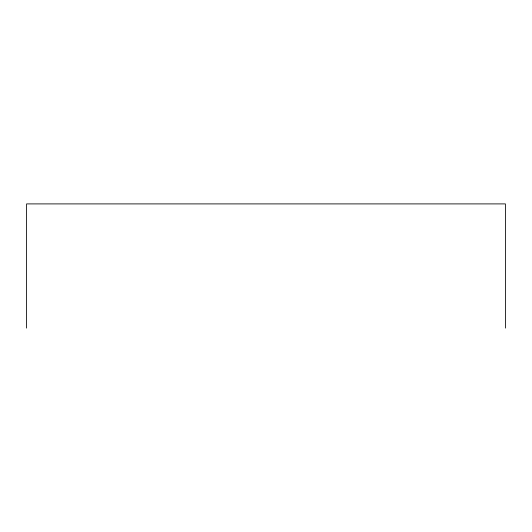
<?xml version="1.0" encoding="UTF-8"?>
<svg xmlns="http://www.w3.org/2000/svg" width="532" height="532" viewBox="0 0 532 532"><rect width="100%" height="100%" fill="white"/><g stroke="black" fill="none" stroke-linecap="round" stroke-linejoin="round"><path stroke-width="0.8" d="M505.4 328.098L505.4 203.902L26.6 203.902L26.6 328.098"/></g></svg>
